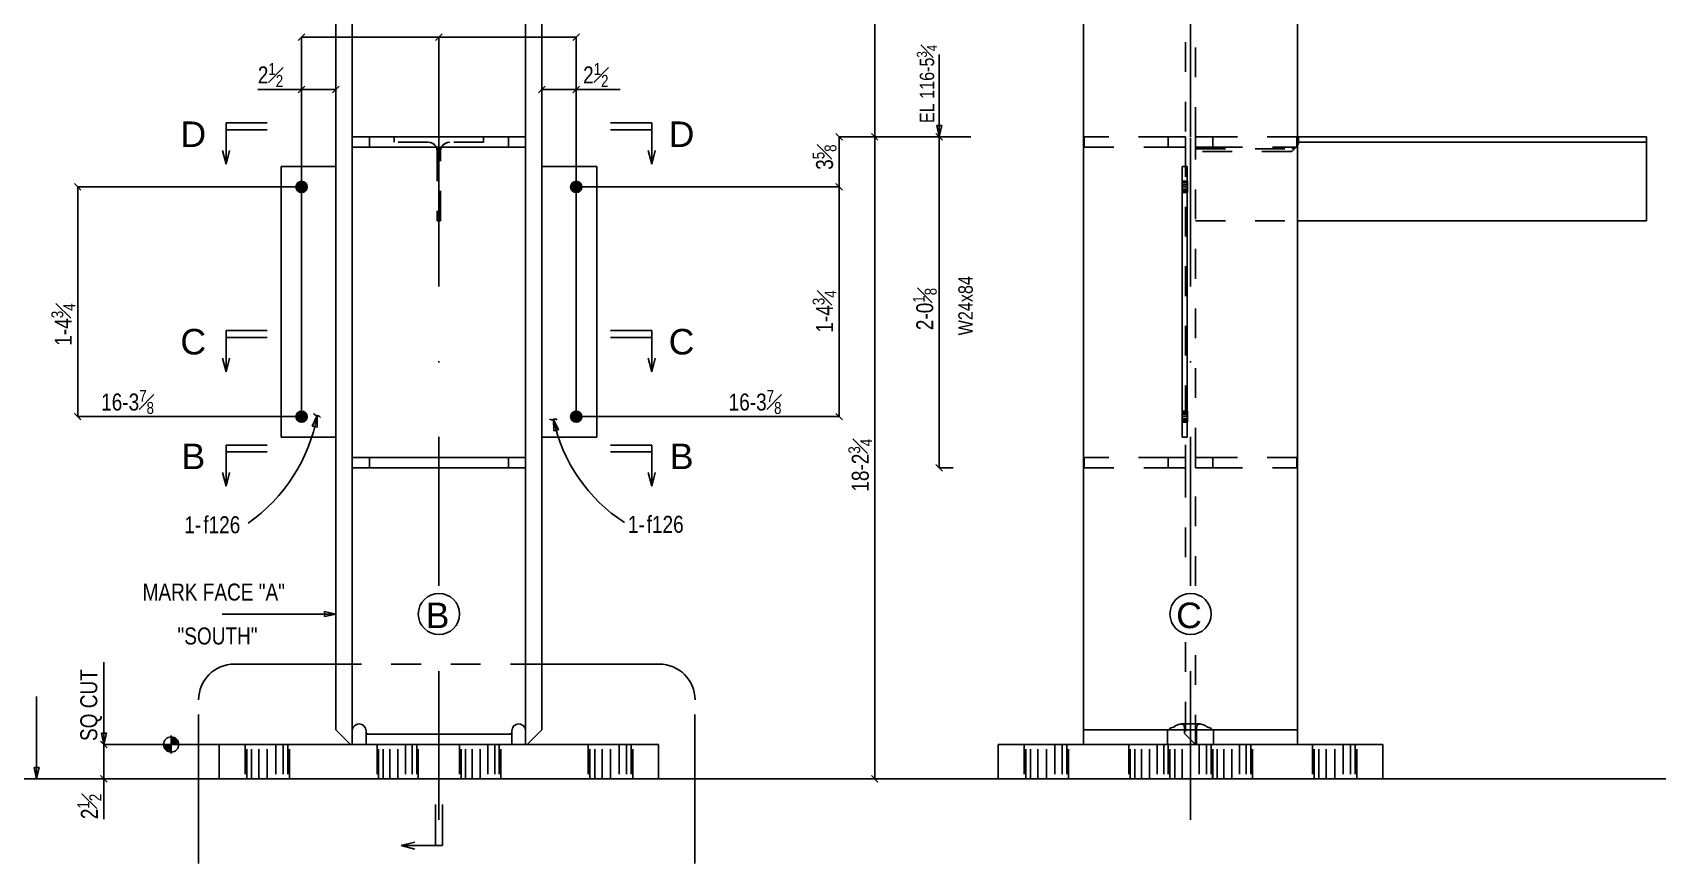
# Model space of a CAD drawing. Extents: x -269 to 49, y -129 to 125.
# Drawn here: x -205.6 to -87.3, y -39.2 to 21.3 of the extents above; entities that cross this region are included whole.
import ezdxf

# ---------------------------------------------------------------- set-up
doc = ezdxf.new("R2010")
doc.units = 0
doc.header["$LTSCALE"] = 108.455651
doc.header["$MEASUREMENT"] = 0
for name, pattern in [('SDS2_5', [0.04, 0.02, -0.02]), ('SDS2_6', [0.2, 0.1, -0.05, 0, -0.05]), ('SDS2_8', [0.2, 0.1, -0.02, 0.02, -0.02, 0.02, -0.02])]:
    doc.linetypes.add(name, pattern=pattern)
doc.layers.get('0').update_dxf_attribs({"linetype": 'CONTINUOUS'})
for name, color, linetype in [('OUTLINE', 7, 'CONTINUOUS'), ('SYSTEM_ANNOTATION', 7, 'CONTINUOUS'), ('USER_ADJUSTED', 7, 'CONTINUOUS'), ('USER_ANNOTATION', 7, 'CONTINUOUS')]:
    doc.layers.add(name, color=color, linetype=linetype)
doc.styles.add('ARIAL', font='arial.ttf', dxfattribs={"width": 0.8, "height": 0.2})

msp = doc.modelspace()

# ---------------------------------------------------------------- hatches: boundary and pattern name
for points in [[(-186, 10.51), (-186.16, 10.48), (-186.29, 10.39), (-186.38, 10.26), (-186.41, 10.1), (-186.38, 9.95), (-186.29, 9.82), (-186.16, 9.73), (-186, 9.7), (-185.84, 9.73), (-185.71, 9.82), (-185.62, 9.95), (-185.59, 10.1), (-185.62, 10.26), (-185.71, 10.39), (-185.84, 10.48), (-186, 10.51)], [(-166, 10.51), (-166.16, 10.48), (-166.29, 10.39), (-166.38, 10.26), (-166.41, 10.1), (-166.38, 9.95), (-166.29, 9.82), (-166.16, 9.73), (-166, 9.7), (-165.84, 9.73), (-165.71, 9.82), (-165.62, 9.95), (-165.59, 10.1), (-165.62, 10.26), (-165.71, 10.39), (-165.84, 10.48), (-166, 10.51)], [(-186, -6.22), (-186.16, -6.25), (-186.29, -6.34), (-186.38, -6.47), (-186.41, -6.62), (-186.38, -6.78), (-186.29, -6.91), (-186.16, -7), (-186, -7.03), (-185.84, -7), (-185.71, -6.91), (-185.62, -6.78), (-185.59, -6.62), (-185.62, -6.47), (-185.71, -6.34), (-185.84, -6.25), (-186, -6.22)], [(-166, -6.22), (-166.16, -6.25), (-166.29, -6.34), (-166.38, -6.47), (-166.41, -6.62), (-166.38, -6.78), (-166.29, -6.91), (-166.16, -7), (-166, -7.03), (-165.84, -7), (-165.71, -6.91), (-165.62, -6.78), (-165.59, -6.62), (-165.62, -6.47), (-165.71, -6.34), (-165.84, -6.25), (-166, -6.22)]]:
    msp.add_hatch(color=3).paths.add_polyline_path(points, flags=16)

# ---------------------------------------------------------------- linework, layer by layer
at = {"layer": 'OUTLINE', "color": 2, "linetype": 'CONTINUOUS'}
for p, q in [((-183.5, 74.12), (-183.5, -29.43)), ((-182.31, -30.5), (-182.31, 74.12)), ((-169.69, 74.12), (-169.69, -30.5)), ((-168.5, -29.43), (-168.5, 74.12)), ((-129.06, 74.12), (-129.06, -29.43)), ((-113.46, -29.43), (-113.46, 74.12)), ((-169.69, 13.75), (-182.31, 13.75)), ((-113.43, 13.17), (-113.46, 13.13)), ((-113.4, 13.32), (-113.43, 13.18)), ((-113.43, 13.18), (-113.43, 13.17)), ((-113.39, 13.37), (-113.4, 13.32)), ((-113.39, 13.33), (-113.4, 13.32)), ((-113.4, 13.32), (-113.4, 13.32)), ((-88.06, 13.75), (-113.39, 13.75)), ((-113.39, 13.75), (-113.39, 13.37)), ((-113.39, 13.37), (-88.06, 13.37)), ((-113.39, 13.37), (-113.39, 13.33)), ((-88.06, 13.37), (-88.06, 13.75)), ((-88.06, 13.32), (-88.06, 13.37)), ((-88.06, 13.17), (-88.06, 13.32)), ((-88.06, 12.95), (-88.06, 13.17)), ((-182.31, 13), (-169.69, 13)), ((-88.06, 12.69), (-88.06, 12.95)), ((-88.06, 7.64), (-88.06, 12.69)), ((-183.5, 11.6), (-187.5, 11.6)), ((-187.5, 11.6), (-187.5, -8.12)), ((-164.5, 11.6), (-168.5, 11.6)), ((-164.5, -8.12), (-164.5, 11.6)), ((-121.5, 11.6), (-121.87, 11.6)), ((-121.87, 11.6), (-121.87, -8.12)), ((-121.5, -8.12), (-121.5, 11.6)), ((-121.87, 10.51), (-121.88, 10.51)), ((-121.88, 9.7), (-121.87, 9.7)), ((-121.49, 10.51), (-121.5, 10.51)), ((-121.5, 9.7), (-121.49, 9.7)), ((-113.46, 7.64), (-88.06, 7.64)), ((-121.87, -6.22), (-121.88, -6.22)), ((-121.88, -7.03), (-121.87, -7.03)), ((-121.49, -6.22), (-121.5, -6.22)), ((-121.5, -7.03), (-121.49, -7.03)), ((-187.5, -8.12), (-183.5, -8.12)), ((-168.5, -8.12), (-164.5, -8.12)), ((-121.87, -8.12), (-121.5, -8.12)), ((-169.69, -9.6), (-182.31, -9.6)), ((-182.31, -10.35), (-169.69, -10.35)), ((-183.5, -29.43), (-182.43, -30.5)), ((-182.31, -29.5), (-182.27, -29.31)), ((-182.31, -30.5), (-182.31, -29.5)), ((-182.27, -29.31), (-182.21, -29.22)), ((-182.21, -29.22), (-182.16, -29.15)), ((-182.16, -29.15), (-182, -29.04)), ((-182, -29.04), (-181.93, -29.02)), ((-181.93, -29.02), (-181.81, -29)), ((-181.81, -29), (-181.62, -29.04)), ((-181.62, -29.04), (-181.5, -29.12)), ((-181.5, -29.12), (-181.46, -29.15)), ((-181.46, -29.15), (-181.35, -29.31)), ((-181.35, -29.31), (-181.31, -29.5)), ((-181.31, -29.5), (-181.31, -29.69)), ((-170.69, -29.5), (-170.65, -29.31)), ((-170.69, -29.69), (-170.69, -29.5)), ((-170.65, -29.31), (-170.54, -29.15)), ((-170.54, -29.15), (-170.5, -29.12)), ((-170.5, -29.12), (-170.38, -29.04)), ((-170.38, -29.04), (-170.19, -29)), ((-170.19, -29), (-170.07, -29.02)), ((-170.07, -29.02), (-170, -29.04)), ((-170, -29.04), (-169.84, -29.15)), ((-169.84, -29.15), (-169.79, -29.22)), ((-169.79, -29.22), (-169.73, -29.31)), ((-169.73, -29.31), (-169.69, -29.5)), ((-169.69, -29.5), (-169.69, -30.5)), ((-169.57, -30.5), (-168.5, -29.43)), ((-129.06, -29.43), (-113.46, -29.43)), ((-129.06, -29.43), (-129.06, -30.5)), ((-113.46, -30.5), (-113.46, -29.43)), ((-192, -30.5), (-192, -33)), ((-160, -30.5), (-192, -30.5)), ((-190.12, -30.5), (-190.12, -30.5)), ((-186.88, -30.5), (-186.88, -30.5)), ((-181.31, -29.69), (-181, -29.75)), ((-181.31, -29.69), (-181.31, -30.5)), ((-181, -29.75), (-171, -29.75)), ((-180.5, -30.5), (-180.5, -30.5)), ((-177.5, -30.5), (-177.5, -30.5)), ((-174.5, -30.5), (-174.5, -30.5)), ((-171.5, -30.5), (-171.5, -30.5)), ((-171, -29.75), (-170.69, -29.69)), ((-170.69, -30.5), (-170.69, -29.69)), ((-165.12, -30.5), (-165.12, -30.5)), ((-161.88, -30.5), (-161.88, -30.5)), ((-160, -33), (-160, -30.5)), ((-135.26, -30.5), (-135.26, -33)), ((-107.26, -30.5), (-135.26, -30.5)), ((-133.39, -30.5), (-133.39, -30.5)), ((-130.14, -30.5), (-130.14, -30.5)), ((-125.76, -30.5), (-125.76, -30.5)), ((-122.89, -30.5), (-122.89, -30.5)), ((-122.76, -30.5), (-122.76, -30.5)), ((-119.76, -30.5), (-119.76, -30.5)), ((-119.64, -30.5), (-119.64, -30.5)), ((-116.76, -30.5), (-116.76, -30.5)), ((-112.39, -30.5), (-112.39, -30.5)), ((-109.14, -30.5), (-109.14, -30.5)), ((-107.26, -33), (-107.26, -30.5)), ((-192, -33), (-160, -33)), ((-190.12, -33), (-190.12, -33.01)), ((-186.88, -33.01), (-186.88, -33)), ((-180.5, -33), (-180.5, -33.01)), ((-177.5, -33.01), (-177.5, -33)), ((-174.5, -33), (-174.5, -33.01)), ((-171.5, -33.01), (-171.5, -33)), ((-165.12, -33), (-165.12, -33.01)), ((-161.88, -33.01), (-161.88, -33)), ((-135.26, -33), (-107.26, -33)), ((-133.39, -33), (-133.39, -33.01)), ((-130.14, -33.01), (-130.14, -33)), ((-125.76, -33), (-125.76, -33.01)), ((-122.89, -33), (-122.89, -33.01)), ((-122.76, -33.01), (-122.76, -33)), ((-119.76, -33), (-119.76, -33.01)), ((-119.64, -33.01), (-119.64, -33)), ((-116.76, -33.01), (-116.76, -33)), ((-112.39, -33), (-112.39, -33.01)), ((-109.14, -33.01), (-109.14, -33))]:
    msp.add_line(p, q, dxfattribs=at)
at = {"layer": 'OUTLINE', "color": 1, "linetype": 'SDS2_5'}
for p, q in [((-121.63, 51.01), (-121.63, 13.75)), ((-120.89, 13.75), (-120.89, 51.01)), ((-182.31, 13.75), (-182.31, 13)), ((-182.31, 13.75), (-182.31, 13.75)), ((-181.06, 13), (-181.06, 13.75)), ((-181.06, 13.75), (-181.06, 13)), ((-179.25, 13.37), (-179.25, 13.75)), ((-176.8, 13.37), (-179.25, 13.37)), ((-176.62, 13.33), (-176.8, 13.37)), ((-176.57, 13.32), (-176.62, 13.37)), ((-176.57, 13.32), (-176.62, 13.33)), ((-176.54, 13.32), (-176.57, 13.32)), ((-176.33, 13.18), (-176.54, 13.32)), ((-176.31, 13.17), (-176.33, 13.18)), ((-176.21, 13.02), (-176.31, 13.17)), ((-175.69, 13.17), (-175.79, 13.02)), ((-175.67, 13.18), (-175.69, 13.17)), ((-175.46, 13.32), (-175.67, 13.18)), ((-175.43, 13.32), (-175.46, 13.32)), ((-175.38, 13.37), (-175.43, 13.32)), ((-175.38, 13.33), (-175.43, 13.32)), ((-175.2, 13.37), (-175.38, 13.33)), ((-172.75, 13.37), (-175.2, 13.37)), ((-172.75, 13.75), (-172.75, 13.37)), ((-170.94, 13.75), (-170.94, 13)), ((-170.94, 13), (-170.94, 13.75)), ((-169.69, 13), (-169.69, 13.75)), ((-169.69, 13.75), (-169.69, 13.75)), ((-129.01, 13.75), (-129.01, 13)), ((-122.88, 13.75), (-129.01, 13.75)), ((-122.88, 13), (-122.88, 13.75)), ((-121.63, 13.75), (-122.88, 13.75)), ((-121.63, 13), (-121.63, 13.75)), ((-120.89, 13.75), (-120.89, 13)), ((-119.64, 13.75), (-120.89, 13.75)), ((-119.64, 13.75), (-119.64, 13)), ((-113.51, 13.75), (-119.64, 13.75)), ((-113.46, 13.13), (-113.54, 13.02)), ((-113.51, 13), (-113.51, 13.75)), ((-182.31, 13), (-182.31, 13)), ((-176.2, 13), (-176.21, 13.02)), ((-176.17, 12.95), (-176.2, 13)), ((-176.16, 12.91), (-176.17, 12.95)), ((-176.15, 12.91), (-176.16, 12.91)), ((-176.15, 12.88), (-176.16, 12.91)), ((-176.12, 12.87), (-176.15, 12.91)), ((-176.12, 12.69), (-176.15, 12.88)), ((-175.88, 12.87), (-176.12, 12.87)), ((-176.12, 12.87), (-176.12, 12.69)), ((-176.12, 12.69), (-176.12, 7.64)), ((-176.12, 12.69), (-176.12, 12.69)), ((-175.85, 12.91), (-175.88, 12.87)), ((-175.85, 12.88), (-175.88, 12.69)), ((-175.88, 12.69), (-175.88, 12.87)), ((-175.88, 7.64), (-175.88, 12.69)), ((-175.88, 12.69), (-175.88, 12.69)), ((-175.84, 12.91), (-175.85, 12.91)), ((-175.84, 12.91), (-175.85, 12.88)), ((-175.83, 12.95), (-175.84, 12.91)), ((-175.8, 13), (-175.83, 12.95)), ((-175.79, 13.02), (-175.8, 13)), ((-169.69, 13), (-169.69, 13)), ((-129.01, 13), (-122.88, 13)), ((-122.88, 13), (-121.63, 13)), ((-121.63, 13), (-121.63, -9.6)), ((-120.89, 13), (-119.64, 13)), ((-120.89, -9.6), (-120.89, 13)), ((-120.89, 12.87), (-113.89, 12.87)), ((-113.89, 12.69), (-120.89, 12.69)), ((-119.64, 13), (-113.51, 13)), ((-113.89, 12.87), (-113.7, 12.91)), ((-113.7, 12.88), (-113.89, 12.69)), ((-113.69, 12.91), (-113.7, 12.88)), ((-113.64, 12.95), (-113.69, 12.91)), ((-113.54, 13.02), (-113.64, 12.95)), ((-121.88, 10.48), (-121.88, 10.51)), ((-121.88, 10.48), (-121.87, 10.48)), ((-121.88, 10.39), (-121.88, 10.48)), ((-121.88, 10.39), (-121.87, 10.39)), ((-121.88, 10.26), (-121.88, 10.39)), ((-121.88, 10.26), (-121.87, 10.26)), ((-121.88, 10.1), (-121.88, 10.26)), ((-121.88, 10.1), (-121.87, 10.1)), ((-121.88, 9.95), (-121.88, 10.1)), ((-121.87, 9.95), (-121.88, 9.95)), ((-121.88, 9.82), (-121.88, 9.95)), ((-121.87, 9.82), (-121.88, 9.82)), ((-121.88, 9.73), (-121.88, 9.82)), ((-121.87, 9.73), (-121.88, 9.73)), ((-121.88, 9.7), (-121.88, 9.73)), ((-121.5, 10.51), (-121.87, 10.51)), ((-121.87, 10.48), (-121.5, 10.48)), ((-121.87, 10.39), (-121.5, 10.39)), ((-121.87, 10.26), (-121.5, 10.26)), ((-121.87, 10.1), (-121.5, 10.1)), ((-121.5, 9.95), (-121.87, 9.95)), ((-121.5, 9.82), (-121.87, 9.82)), ((-121.5, 9.73), (-121.87, 9.73)), ((-121.87, 9.7), (-121.5, 9.7)), ((-121.5, 10.48), (-121.49, 10.48)), ((-121.5, 10.39), (-121.49, 10.39)), ((-121.5, 10.26), (-121.49, 10.26)), ((-121.5, 10.1), (-121.49, 10.1)), ((-121.49, 9.95), (-121.5, 9.95)), ((-121.49, 9.82), (-121.5, 9.82)), ((-121.49, 9.73), (-121.5, 9.73)), ((-121.49, 10.51), (-121.49, 10.48)), ((-121.49, 10.48), (-121.49, 10.39)), ((-121.49, 10.39), (-121.49, 10.26)), ((-121.49, 10.26), (-121.49, 10.1)), ((-121.49, 10.1), (-121.49, 9.95)), ((-121.49, 9.95), (-121.49, 9.82)), ((-121.49, 9.82), (-121.49, 9.73)), ((-121.49, 9.73), (-121.49, 9.7)), ((-176.12, 7.64), (-175.88, 7.64)), ((-120.89, 7.64), (-113.46, 7.64)), ((-121.88, -6.25), (-121.88, -6.22)), ((-121.88, -6.25), (-121.87, -6.25)), ((-121.88, -6.34), (-121.88, -6.25)), ((-121.88, -6.34), (-121.87, -6.34)), ((-121.88, -6.47), (-121.88, -6.34)), ((-121.88, -6.47), (-121.87, -6.47)), ((-121.88, -6.62), (-121.88, -6.47)), ((-121.88, -6.62), (-121.87, -6.62)), ((-121.88, -6.78), (-121.88, -6.62)), ((-121.87, -6.78), (-121.88, -6.78)), ((-121.88, -6.91), (-121.88, -6.78)), ((-121.87, -6.91), (-121.88, -6.91)), ((-121.88, -7), (-121.88, -6.91)), ((-121.87, -7), (-121.88, -7)), ((-121.88, -7.03), (-121.88, -7)), ((-121.5, -6.22), (-121.87, -6.22)), ((-121.87, -6.25), (-121.5, -6.25)), ((-121.87, -6.34), (-121.5, -6.34)), ((-121.87, -6.47), (-121.5, -6.47)), ((-121.87, -6.62), (-121.5, -6.62)), ((-121.5, -6.78), (-121.87, -6.78)), ((-121.5, -6.91), (-121.87, -6.91)), ((-121.5, -7), (-121.87, -7)), ((-121.87, -7.03), (-121.5, -7.03)), ((-121.5, -6.25), (-121.49, -6.25)), ((-121.5, -6.34), (-121.49, -6.34)), ((-121.5, -6.47), (-121.49, -6.47)), ((-121.5, -6.62), (-121.49, -6.62)), ((-121.49, -6.78), (-121.5, -6.78)), ((-121.49, -6.91), (-121.5, -6.91)), ((-121.49, -7), (-121.5, -7)), ((-121.49, -6.22), (-121.49, -6.25)), ((-121.49, -6.25), (-121.49, -6.34)), ((-121.49, -6.34), (-121.49, -6.47)), ((-121.49, -6.47), (-121.49, -6.62)), ((-121.49, -6.62), (-121.49, -6.78)), ((-121.49, -6.78), (-121.49, -6.91)), ((-121.49, -6.91), (-121.49, -7)), ((-121.49, -7), (-121.49, -7.03)), ((-182.31, -9.6), (-182.31, -10.35)), ((-182.31, -9.6), (-182.31, -9.6)), ((-182.31, -10.35), (-182.31, -10.35)), ((-181.06, -10.35), (-181.06, -9.6)), ((-181.06, -9.6), (-181.06, -10.35)), ((-170.94, -9.6), (-170.94, -10.35)), ((-170.94, -10.35), (-170.94, -9.6)), ((-169.69, -10.35), (-169.69, -9.6)), ((-169.69, -9.6), (-169.69, -9.6)), ((-169.69, -10.35), (-169.69, -10.35)), ((-129.01, -9.6), (-129.01, -10.35)), ((-122.88, -9.6), (-129.01, -9.6)), ((-129.01, -10.35), (-122.88, -10.35)), ((-122.88, -10.35), (-122.88, -9.6)), ((-121.63, -9.6), (-122.88, -9.6)), ((-122.88, -10.35), (-121.63, -10.35)), ((-121.63, -10.35), (-121.63, -9.6)), ((-121.63, -10.35), (-121.63, -18.95)), ((-120.89, -9.6), (-120.89, -10.35)), ((-119.64, -9.6), (-120.89, -9.6)), ((-120.89, -10.35), (-119.64, -10.35)), ((-120.89, -18.95), (-120.89, -10.35)), ((-119.64, -9.6), (-119.64, -10.35)), ((-113.51, -9.6), (-119.64, -9.6)), ((-119.64, -10.35), (-113.51, -10.35)), ((-113.51, -10.35), (-113.51, -9.6)), ((-121.63, -23.05), (-121.63, -29.75)), ((-120.89, -30.5), (-120.89, -23.05)), ((-122.75, -29.31), (-122.94, -29.5)), ((-122.94, -29.5), (-122.94, -30.5)), ((-122.44, -29.22), (-122.75, -29.31)), ((-122.37, -29.15), (-122.44, -29.22)), ((-122.13, -29.04), (-122.37, -29.15)), ((-122.02, -29.02), (-122.13, -29.04)), ((-121.94, -29), (-122.02, -29.02)), ((-121.81, -29.04), (-121.94, -29)), ((-121.94, -29), (-120.58, -29)), ((-121.73, -29.12), (-121.81, -29.04)), ((-121.72, -29.15), (-121.73, -29.12)), ((-121.7, -29.31), (-121.72, -29.15)), ((-121.7, -29.43), (-121.7, -29.31)), ((-121.7, -29.5), (-121.7, -29.43)), ((-121.7, -29.69), (-121.7, -29.5)), ((-120.82, -29.43), (-120.83, -29.5)), ((-120.83, -29.5), (-120.83, -30.5)), ((-120.8, -29.15), (-120.82, -29.31)), ((-120.82, -29.31), (-120.82, -29.43)), ((-120.79, -29.12), (-120.8, -29.15)), ((-120.71, -29.04), (-120.79, -29.12)), ((-120.58, -29), (-120.71, -29.04)), ((-120.51, -29.02), (-120.58, -29)), ((-120.39, -29.04), (-120.51, -29.02)), ((-120.15, -29.15), (-120.39, -29.04)), ((-120.08, -29.22), (-120.15, -29.15)), ((-119.78, -29.31), (-120.08, -29.22)), ((-119.58, -29.5), (-119.78, -29.31)), ((-119.58, -30.5), (-119.58, -29.5)), ((-190.12, -30.5), (-190.12, -33)), ((-190.12, -30.5), (-190, -30.5)), ((-190, -33), (-190, -30.5)), ((-190, -30.5), (-190, -30.5)), ((-190, -30.5), (-189.65, -30.5)), ((-189.65, -33), (-189.65, -30.5)), ((-189.65, -30.5), (-189.65, -30.5)), ((-189.65, -30.5), (-189.12, -30.5)), ((-189.12, -33), (-189.12, -30.5)), ((-189.12, -30.5), (-189.12, -30.5)), ((-189.12, -30.5), (-188.5, -30.5)), ((-188.5, -33), (-188.5, -30.5)), ((-188.5, -30.5), (-188.5, -30.5)), ((-188.5, -30.5), (-187.88, -30.5)), ((-187.88, -30.5), (-187.88, -30.5)), ((-187.88, -30.5), (-187.88, -33)), ((-187.88, -30.5), (-187.35, -30.5)), ((-187.35, -30.5), (-187.35, -30.5)), ((-187.35, -30.5), (-187.35, -33)), ((-187.35, -30.5), (-187, -30.5)), ((-187, -30.5), (-187, -30.5)), ((-187, -30.5), (-187, -33)), ((-187, -30.5), (-186.88, -30.5)), ((-186.88, -33), (-186.88, -30.5)), ((-180.5, -30.5), (-180.5, -33)), ((-180.5, -30.5), (-180.39, -30.5)), ((-180.39, -33), (-180.39, -30.5)), ((-180.39, -30.5), (-180.39, -30.5)), ((-180.39, -30.5), (-180.06, -30.5)), ((-180.06, -33), (-180.06, -30.5)), ((-180.06, -30.5), (-180.06, -30.5)), ((-180.06, -30.5), (-179.57, -30.5)), ((-179.57, -33), (-179.57, -30.5)), ((-179.57, -30.5), (-179.57, -30.5)), ((-179.57, -30.5), (-179, -30.5)), ((-179, -33), (-179, -30.5)), ((-179, -30.5), (-179, -30.5)), ((-179, -30.5), (-178.43, -30.5)), ((-178.43, -30.5), (-178.43, -30.5)), ((-178.43, -30.5), (-178.43, -33)), ((-178.43, -30.5), (-177.94, -30.5)), ((-177.94, -30.5), (-177.94, -30.5)), ((-177.94, -30.5), (-177.94, -33)), ((-177.94, -30.5), (-177.61, -30.5)), ((-177.61, -30.5), (-177.61, -30.5)), ((-177.61, -30.5), (-177.61, -33)), ((-177.61, -30.5), (-177.5, -30.5)), ((-177.5, -33), (-177.5, -30.5)), ((-174.5, -30.5), (-174.5, -33)), ((-174.5, -30.5), (-174.39, -30.5)), ((-174.39, -33), (-174.39, -30.5)), ((-174.39, -30.5), (-174.39, -30.5)), ((-174.39, -30.5), (-174.06, -30.5)), ((-174.06, -33), (-174.06, -30.5)), ((-174.06, -30.5), (-174.06, -30.5)), ((-174.06, -30.5), (-173.57, -30.5)), ((-173.57, -33), (-173.57, -30.5)), ((-173.57, -30.5), (-173.57, -30.5)), ((-173.57, -30.5), (-173, -30.5)), ((-173, -33), (-173, -30.5)), ((-173, -30.5), (-173, -30.5)), ((-173, -30.5), (-172.43, -30.5)), ((-172.43, -30.5), (-172.43, -30.5)), ((-172.43, -30.5), (-172.43, -33)), ((-172.43, -30.5), (-171.94, -30.5)), ((-171.94, -30.5), (-171.94, -30.5)), ((-171.94, -30.5), (-171.94, -33)), ((-171.94, -30.5), (-171.61, -30.5)), ((-171.61, -30.5), (-171.61, -30.5)), ((-171.61, -30.5), (-171.61, -33)), ((-171.61, -30.5), (-171.5, -30.5)), ((-171.5, -33), (-171.5, -30.5)), ((-165.12, -30.5), (-165.12, -33)), ((-165.12, -30.5), (-165, -30.5)), ((-165, -33), (-165, -30.5)), ((-165, -30.5), (-165, -30.5)), ((-165, -30.5), (-164.65, -30.5)), ((-164.65, -33), (-164.65, -30.5)), ((-164.65, -30.5), (-164.65, -30.5)), ((-164.65, -30.5), (-164.12, -30.5)), ((-164.12, -33), (-164.12, -30.5)), ((-164.12, -30.5), (-164.12, -30.5)), ((-164.12, -30.5), (-163.5, -30.5)), ((-163.5, -33), (-163.5, -30.5)), ((-163.5, -30.5), (-163.5, -30.5)), ((-163.5, -30.5), (-162.88, -30.5)), ((-162.88, -30.5), (-162.88, -30.5)), ((-162.88, -30.5), (-162.88, -33)), ((-162.88, -30.5), (-162.35, -30.5)), ((-162.35, -30.5), (-162.35, -30.5)), ((-162.35, -30.5), (-162.35, -33)), ((-162.35, -30.5), (-162, -30.5)), ((-162, -30.5), (-162, -30.5)), ((-162, -30.5), (-162, -33)), ((-162, -30.5), (-161.88, -30.5)), ((-161.88, -33), (-161.88, -30.5)), ((-133.39, -30.5), (-133.39, -33)), ((-133.39, -30.5), (-133.26, -30.5)), ((-133.26, -33), (-133.26, -30.5)), ((-133.26, -30.5), (-133.26, -30.5)), ((-133.26, -30.5), (-132.91, -30.5)), ((-132.91, -33), (-132.91, -30.5)), ((-132.91, -30.5), (-132.91, -30.5)), ((-132.91, -30.5), (-132.38, -30.5)), ((-132.38, -33), (-132.38, -30.5)), ((-132.38, -30.5), (-132.38, -30.5)), ((-132.38, -30.5), (-131.76, -30.5)), ((-131.76, -33), (-131.76, -30.5)), ((-131.76, -30.5), (-131.76, -30.5)), ((-131.76, -30.5), (-131.14, -30.5)), ((-131.14, -30.5), (-131.14, -30.5)), ((-131.14, -30.5), (-131.14, -33)), ((-131.14, -30.5), (-130.61, -30.5)), ((-130.61, -30.5), (-130.61, -30.5)), ((-130.61, -30.5), (-130.61, -33)), ((-130.61, -30.5), (-130.26, -30.5)), ((-130.26, -30.5), (-130.26, -30.5)), ((-130.26, -30.5), (-130.26, -33)), ((-130.26, -30.5), (-130.14, -30.5)), ((-130.14, -33), (-130.14, -30.5)), ((-125.76, -30.5), (-125.76, -33)), ((-125.76, -30.5), (-125.65, -30.5)), ((-125.65, -33), (-125.65, -30.5)), ((-125.65, -30.5), (-125.65, -30.5)), ((-125.65, -30.5), (-125.32, -30.5)), ((-125.32, -33), (-125.32, -30.5)), ((-125.32, -30.5), (-125.32, -30.5)), ((-125.32, -30.5), (-124.84, -30.5)), ((-124.84, -33), (-124.84, -30.5)), ((-124.84, -30.5), (-124.84, -30.5)), ((-124.84, -30.5), (-124.26, -30.5)), ((-124.26, -33), (-124.26, -30.5)), ((-124.26, -30.5), (-124.26, -30.5)), ((-124.26, -30.5), (-123.69, -30.5)), ((-123.69, -30.5), (-123.69, -30.5)), ((-123.69, -30.5), (-123.69, -33)), ((-123.69, -30.5), (-123.2, -30.5)), ((-123.2, -30.5), (-123.2, -30.5)), ((-123.2, -30.5), (-123.2, -33)), ((-123.2, -30.5), (-122.88, -30.5)), ((-122.89, -30.5), (-122.89, -33)), ((-122.89, -30.5), (-122.76, -30.5)), ((-122.88, -30.5), (-122.88, -30.5)), ((-122.88, -30.5), (-122.88, -33)), ((-122.88, -30.5), (-122.76, -30.5)), ((-122.76, -33), (-122.76, -30.5)), ((-122.76, -30.5), (-122.76, -30.5)), ((-122.76, -30.5), (-122.41, -30.5)), ((-122.76, -33), (-122.76, -30.5)), ((-122.41, -33), (-122.41, -30.5)), ((-122.41, -30.5), (-122.41, -30.5)), ((-122.41, -30.5), (-121.88, -30.5)), ((-121.88, -33), (-121.88, -30.5)), ((-121.88, -30.5), (-121.88, -30.5)), ((-121.88, -30.5), (-121.26, -30.5)), ((-120.89, -30.5), (-121.7, -29.69)), ((-121.26, -33), (-121.26, -30.5)), ((-121.26, -30.5), (-121.26, -30.5)), ((-121.26, -30.5), (-120.64, -30.5)), ((-120.89, -30.5), (-120.89, -30.5)), ((-120.83, -30.5), (-120.83, -30.5)), ((-120.64, -30.5), (-120.64, -30.5)), ((-120.64, -30.5), (-120.64, -33)), ((-120.64, -30.5), (-120.11, -30.5)), ((-120.11, -30.5), (-120.11, -30.5)), ((-120.11, -30.5), (-120.11, -33)), ((-120.11, -30.5), (-119.76, -30.5)), ((-119.76, -30.5), (-119.76, -30.5)), ((-119.76, -30.5), (-119.76, -33)), ((-119.76, -30.5), (-119.64, -30.5)), ((-119.76, -30.5), (-119.76, -33)), ((-119.76, -30.5), (-119.65, -30.5)), ((-119.65, -33), (-119.65, -30.5)), ((-119.65, -30.5), (-119.65, -30.5)), ((-119.65, -30.5), (-119.32, -30.5)), ((-119.64, -33), (-119.64, -30.5)), ((-119.32, -33), (-119.32, -30.5)), ((-119.32, -30.5), (-119.32, -30.5)), ((-119.32, -30.5), (-118.84, -30.5)), ((-118.84, -33), (-118.84, -30.5)), ((-118.84, -30.5), (-118.84, -30.5)), ((-118.84, -30.5), (-118.26, -30.5)), ((-118.26, -33), (-118.26, -30.5)), ((-118.26, -30.5), (-118.26, -30.5)), ((-118.26, -30.5), (-117.69, -30.5)), ((-117.69, -30.5), (-117.69, -30.5)), ((-117.69, -30.5), (-117.69, -33)), ((-117.69, -30.5), (-117.2, -30.5)), ((-117.2, -30.5), (-117.2, -30.5)), ((-117.2, -30.5), (-117.2, -33)), ((-117.2, -30.5), (-116.88, -30.5)), ((-116.88, -30.5), (-116.88, -30.5)), ((-116.88, -30.5), (-116.88, -33)), ((-116.88, -30.5), (-116.76, -30.5)), ((-116.76, -33), (-116.76, -30.5)), ((-112.39, -30.5), (-112.39, -33)), ((-112.39, -30.5), (-112.26, -30.5)), ((-112.26, -33), (-112.26, -30.5)), ((-112.26, -30.5), (-112.26, -30.5)), ((-112.26, -30.5), (-111.91, -30.5)), ((-111.91, -33), (-111.91, -30.5)), ((-111.91, -30.5), (-111.91, -30.5)), ((-111.91, -30.5), (-111.38, -30.5)), ((-111.38, -33), (-111.38, -30.5)), ((-111.38, -30.5), (-111.38, -30.5)), ((-111.38, -30.5), (-110.76, -30.5)), ((-110.76, -33), (-110.76, -30.5)), ((-110.76, -30.5), (-110.76, -30.5)), ((-110.76, -30.5), (-110.14, -30.5)), ((-110.14, -30.5), (-110.14, -30.5)), ((-110.14, -30.5), (-110.14, -33)), ((-110.14, -30.5), (-109.61, -30.5)), ((-109.61, -30.5), (-109.61, -30.5)), ((-109.61, -30.5), (-109.61, -33)), ((-109.61, -30.5), (-109.26, -30.5)), ((-109.26, -30.5), (-109.26, -30.5)), ((-109.26, -30.5), (-109.26, -33)), ((-109.26, -30.5), (-109.14, -30.5)), ((-109.14, -33), (-109.14, -30.5)), ((-190, -33.01), (-190.12, -33.01)), ((-190, -33.01), (-190, -33)), ((-189.65, -33.01), (-190, -33.01)), ((-189.65, -33.01), (-189.65, -33)), ((-189.12, -33.01), (-189.65, -33.01)), ((-189.12, -33.01), (-189.12, -33)), ((-188.5, -33.01), (-189.12, -33.01)), ((-188.5, -33.01), (-188.5, -33)), ((-187.88, -33.01), (-188.5, -33.01)), ((-187.88, -33), (-187.88, -33.01)), ((-187.35, -33.01), (-187.88, -33.01)), ((-187.35, -33), (-187.35, -33.01)), ((-187, -33.01), (-187.35, -33.01)), ((-187, -33), (-187, -33.01)), ((-186.88, -33.01), (-187, -33.01)), ((-180.39, -33.01), (-180.5, -33.01)), ((-180.39, -33.01), (-180.39, -33)), ((-180.06, -33.01), (-180.39, -33.01)), ((-180.06, -33.01), (-180.06, -33)), ((-179.57, -33.01), (-180.06, -33.01)), ((-179.57, -33.01), (-179.57, -33)), ((-179, -33.01), (-179.57, -33.01)), ((-179, -33.01), (-179, -33)), ((-178.43, -33.01), (-179, -33.01)), ((-178.43, -33), (-178.43, -33.01)), ((-177.94, -33.01), (-178.43, -33.01)), ((-177.94, -33), (-177.94, -33.01)), ((-177.61, -33.01), (-177.94, -33.01)), ((-177.61, -33), (-177.61, -33.01)), ((-177.5, -33.01), (-177.61, -33.01)), ((-174.39, -33.01), (-174.5, -33.01)), ((-174.39, -33.01), (-174.39, -33)), ((-174.06, -33.01), (-174.39, -33.01)), ((-174.06, -33.01), (-174.06, -33)), ((-173.57, -33.01), (-174.06, -33.01)), ((-173.57, -33.01), (-173.57, -33)), ((-173, -33.01), (-173.57, -33.01)), ((-173, -33.01), (-173, -33)), ((-172.43, -33.01), (-173, -33.01)), ((-172.43, -33), (-172.43, -33.01)), ((-171.94, -33.01), (-172.43, -33.01)), ((-171.94, -33), (-171.94, -33.01)), ((-171.61, -33.01), (-171.94, -33.01)), ((-171.61, -33), (-171.61, -33.01)), ((-171.5, -33.01), (-171.61, -33.01)), ((-165, -33.01), (-165.12, -33.01)), ((-165, -33.01), (-165, -33)), ((-164.65, -33.01), (-165, -33.01)), ((-164.65, -33.01), (-164.65, -33)), ((-164.12, -33.01), (-164.65, -33.01)), ((-164.12, -33.01), (-164.12, -33)), ((-163.5, -33.01), (-164.12, -33.01)), ((-163.5, -33.01), (-163.5, -33)), ((-162.88, -33.01), (-163.5, -33.01)), ((-162.88, -33), (-162.88, -33.01)), ((-162.35, -33.01), (-162.88, -33.01)), ((-162.35, -33), (-162.35, -33.01)), ((-162, -33.01), (-162.35, -33.01)), ((-162, -33), (-162, -33.01)), ((-161.88, -33.01), (-162, -33.01)), ((-133.26, -33.01), (-133.39, -33.01)), ((-133.26, -33.01), (-133.26, -33)), ((-132.91, -33.01), (-133.26, -33.01)), ((-132.91, -33.01), (-132.91, -33)), ((-132.38, -33.01), (-132.91, -33.01)), ((-132.38, -33.01), (-132.38, -33)), ((-131.76, -33.01), (-132.38, -33.01)), ((-131.76, -33.01), (-131.76, -33)), ((-131.14, -33.01), (-131.76, -33.01)), ((-131.14, -33), (-131.14, -33.01)), ((-130.61, -33.01), (-131.14, -33.01)), ((-130.61, -33), (-130.61, -33.01)), ((-130.26, -33.01), (-130.61, -33.01)), ((-130.26, -33), (-130.26, -33.01)), ((-130.14, -33.01), (-130.26, -33.01)), ((-125.65, -33.01), (-125.76, -33.01)), ((-125.65, -33.01), (-125.65, -33)), ((-125.32, -33.01), (-125.65, -33.01)), ((-125.32, -33.01), (-125.32, -33)), ((-124.84, -33.01), (-125.32, -33.01)), ((-124.84, -33.01), (-124.84, -33)), ((-124.26, -33.01), (-124.84, -33.01)), ((-124.26, -33.01), (-124.26, -33)), ((-123.69, -33.01), (-124.26, -33.01)), ((-123.69, -33), (-123.69, -33.01)), ((-123.2, -33.01), (-123.69, -33.01)), ((-123.2, -33), (-123.2, -33.01)), ((-122.88, -33.01), (-123.2, -33.01)), ((-122.76, -33.01), (-122.89, -33.01)), ((-122.88, -33), (-122.88, -33.01)), ((-122.76, -33.01), (-122.88, -33.01)), ((-122.76, -33.01), (-122.76, -33)), ((-122.41, -33.01), (-122.76, -33.01)), ((-122.41, -33.01), (-122.41, -33)), ((-121.88, -33.01), (-122.41, -33.01)), ((-121.88, -33.01), (-121.88, -33)), ((-121.26, -33.01), (-121.88, -33.01)), ((-121.26, -33.01), (-121.26, -33)), ((-120.64, -33.01), (-121.26, -33.01)), ((-120.64, -33), (-120.64, -33.01)), ((-120.11, -33.01), (-120.64, -33.01)), ((-120.11, -33), (-120.11, -33.01)), ((-119.76, -33.01), (-120.11, -33.01)), ((-119.76, -33), (-119.76, -33.01)), ((-119.64, -33.01), (-119.76, -33.01)), ((-119.65, -33.01), (-119.76, -33.01)), ((-119.65, -33.01), (-119.65, -33)), ((-119.32, -33.01), (-119.65, -33.01)), ((-119.32, -33.01), (-119.32, -33)), ((-118.84, -33.01), (-119.32, -33.01)), ((-118.84, -33.01), (-118.84, -33)), ((-118.26, -33.01), (-118.84, -33.01)), ((-118.26, -33.01), (-118.26, -33)), ((-117.69, -33.01), (-118.26, -33.01)), ((-117.69, -33), (-117.69, -33.01)), ((-117.2, -33.01), (-117.69, -33.01)), ((-117.2, -33), (-117.2, -33.01)), ((-116.88, -33.01), (-117.2, -33.01)), ((-116.88, -33), (-116.88, -33.01)), ((-116.76, -33.01), (-116.88, -33.01)), ((-112.26, -33.01), (-112.39, -33.01)), ((-112.26, -33.01), (-112.26, -33)), ((-111.91, -33.01), (-112.26, -33.01)), ((-111.91, -33.01), (-111.91, -33)), ((-111.38, -33.01), (-111.91, -33.01)), ((-111.38, -33.01), (-111.38, -33)), ((-110.76, -33.01), (-111.38, -33.01)), ((-110.76, -33.01), (-110.76, -33)), ((-110.14, -33.01), (-110.76, -33.01)), ((-110.14, -33), (-110.14, -33.01)), ((-109.61, -33.01), (-110.14, -33.01)), ((-109.61, -33), (-109.61, -33.01)), ((-109.26, -33.01), (-109.61, -33.01)), ((-109.26, -33), (-109.26, -33.01)), ((-109.14, -33.01), (-109.26, -33.01))]:
    msp.add_line(p, q, dxfattribs=at)
at = {"layer": 'OUTLINE', "color": 2, "linetype": 'CONTINUOUS'}
for points in [[(-186, 10.51), (-186.16, 10.48), (-186.29, 10.39), (-186.38, 10.26), (-186.41, 10.1), (-186.38, 9.95), (-186.29, 9.82), (-186.16, 9.73), (-186, 9.7), (-185.84, 9.73), (-185.71, 9.82), (-185.62, 9.95), (-185.59, 10.1), (-185.62, 10.26), (-185.71, 10.39), (-185.84, 10.48), (-186, 10.51)], [(-166, 10.51), (-166.16, 10.48), (-166.29, 10.39), (-166.38, 10.26), (-166.41, 10.1), (-166.38, 9.95), (-166.29, 9.82), (-166.16, 9.73), (-166, 9.7), (-165.84, 9.73), (-165.71, 9.82), (-165.62, 9.95), (-165.59, 10.1), (-165.62, 10.26), (-165.71, 10.39), (-165.84, 10.48), (-166, 10.51)], [(-186, -6.22), (-186.16, -6.25), (-186.29, -6.34), (-186.38, -6.47), (-186.41, -6.62), (-186.38, -6.78), (-186.29, -6.91), (-186.16, -7), (-186, -7.03), (-185.84, -7), (-185.71, -6.91), (-185.62, -6.78), (-185.59, -6.62), (-185.62, -6.47), (-185.71, -6.34), (-185.84, -6.25), (-186, -6.22)], [(-166, -6.22), (-166.16, -6.25), (-166.29, -6.34), (-166.38, -6.47), (-166.41, -6.62), (-166.38, -6.78), (-166.29, -6.91), (-166.16, -7), (-166, -7.03), (-165.84, -7), (-165.71, -6.91), (-165.62, -6.78), (-165.59, -6.62), (-165.62, -6.47), (-165.71, -6.34), (-165.84, -6.25), (-166, -6.22)]]:
    msp.add_lwpolyline(points, close=True, dxfattribs=at)
at = {"layer": 'SYSTEM_ANNOTATION', "color": 1, "linetype": 'SDS2_6'}
for p, q in [((-176, -18.95), (-176, 77.75)), ((-121.26, -18.95), (-121.26, 77.75)), ((-176, -36), (-176, -23.05)), ((-121.26, -36), (-121.26, -23.05))]:
    msp.add_line(p, q, dxfattribs=at)
at = {"layer": 'SYSTEM_ANNOTATION', "color": 1, "linetype": 'CONTINUOUS'}
for p, q in [((-144.26, 13.75), (-144.26, 74.75)), ((-186.24, 20.76), (-185.76, 21.24)), ((-186, 21), (-186.24, 20.76)), ((-185.76, 21.24), (-186, 21)), ((-186, -6.62), (-186, 21)), ((-186, 21), (-176, 21)), ((-176.24, 20.76), (-175.76, 21.24)), ((-176.24, 20.76), (-175.76, 21.24)), ((-176, 21), (-176.24, 20.76)), ((-176, 21), (-176.24, 20.76)), ((-175.76, 21.24), (-176, 21)), ((-175.76, 21.24), (-176, 21)), ((-176, 11.6), (-176, 21)), ((-176, 21), (-166, 21)), ((-176, 11.6), (-176, 21)), ((-166.24, 20.76), (-165.76, 21.24)), ((-166, 21), (-166.24, 20.76)), ((-165.76, 21.24), (-166, 21)), ((-166, -6.62), (-166, 21)), ((-139.56, 19.75), (-139.56, 13.75)), ((-186, 17.2), (-189.19, 17.2)), ((-186.24, 16.96), (-185.76, 17.44)), ((-186, 17.2), (-186.24, 16.96)), ((-185.76, 17.44), (-186, 17.2)), ((-186, -6.62), (-186, 17.2)), ((-186, 17.2), (-183.5, 17.2)), ((-183.74, 16.96), (-183.26, 17.44)), ((-183.5, 17.2), (-183.74, 16.96)), ((-183.26, 17.44), (-183.5, 17.2)), ((-183.5, 11.85), (-183.5, 17.2)), ((-168.26, 17.44), (-168.74, 16.96)), ((-168.74, 16.96), (-168.5, 17.2)), ((-168.5, 17.2), (-168.26, 17.44)), ((-166, 17.2), (-168.5, 17.2)), ((-168.5, 11.85), (-168.5, 17.2)), ((-165.76, 17.44), (-166.24, 16.96)), ((-166.24, 16.96), (-166, 17.2)), ((-166, 17.2), (-165.76, 17.44)), ((-166, -6.62), (-166, 17.2)), ((-166, 17.2), (-162.81, 17.2)), ((-139.56, 13.75), (-139.74, 14.58)), ((-139.74, 14.58), (-139.38, 14.58)), ((-139.38, 14.58), (-139.56, 13.75)), ((-144.03, 13.51), (-144.5, 13.99)), ((-144.5, 13.99), (-144.26, 13.75)), ((-144.03, 13.51), (-144.5, 13.99)), ((-144.5, 13.99), (-144.26, 13.75)), ((-144.26, -33), (-144.26, 13.75)), ((-144.26, 13.75), (-144.03, 13.51)), ((-137.26, 13.75), (-144.26, 13.75)), ((-144.26, 13.75), (-144.26, 13.75)), ((-144.26, 13.75), (-144.03, 13.51)), ((-139.56, 13.75), (-139.8, 13.99)), ((-139.8, 13.99), (-139.33, 13.51)), ((-139.56, 13.75), (-139.56, 13.75)), ((-139.33, 13.51), (-139.56, 13.75)), ((-139.56, 13.75), (-139.56, -10.35)), ((-139.56, 13.75), (-139.56, 13.75)), ((-202.07, 9.87), (-202.54, 10.34)), ((-202.54, 10.34), (-202.3, 10.1)), ((-202.3, -6.62), (-202.3, 10.1)), ((-202.3, 10.1), (-202.07, 9.87)), ((-186, 10.1), (-202.3, 10.1)), ((-166, 10.1), (-146.86, 10.1)), ((-146.62, 9.87), (-147.09, 10.34)), ((-147.09, 10.34), (-146.86, 10.1)), ((-146.86, -6.62), (-146.86, 10.1)), ((-146.86, 10.1), (-146.62, 9.87)), ((-202.07, -6.86), (-202.54, -6.39)), ((-202.54, -6.39), (-202.3, -6.62)), ((-200.6, -6.62), (-202.3, -6.62)), ((-202.3, -6.62), (-202.07, -6.86)), ((-200.6, -6.62), (-200.6, -6.62)), ((-200.6, -6.62), (-195.67, -6.62)), ((-186, -6.62), (-195.67, -6.62)), ((-195.67, -6.62), (-186, -6.62)), ((-166, -6.62), (-154.9, -6.62)), ((-166, -6.62), (-154.9, -6.62)), ((-149.97, -6.62), (-154.9, -6.62)), ((-149.97, -6.62), (-146.86, -6.62)), ((-149.97, -6.62), (-149.97, -6.62)), ((-146.62, -6.86), (-147.09, -6.39)), ((-147.09, -6.39), (-146.86, -6.62)), ((-146.86, -6.62), (-146.62, -6.86)), ((-139.56, -10.35), (-139.8, -10.11)), ((-139.8, -10.11), (-139.33, -10.59)), ((-139.33, -10.59), (-139.56, -10.35)), ((-138.56, -10.35), (-139.56, -10.35)), ((-191.78, -21), (-183.5, -21)), ((-184.33, -21.18), (-184.33, -20.82)), ((-184.33, -20.82), (-183.5, -21)), ((-183.5, -21), (-184.33, -21.18)), ((-183.5, -21), (-183.5, -21)), ((-200.4, -24.5), (-200.4, -30.5)), ((-205.3, -27), (-205.3, -33)), ((-200.16, -30.74), (-200.64, -30.26)), ((-200.64, -30.26), (-200.4, -30.5)), ((-200.4, -30.5), (-200.58, -29.67)), ((-200.58, -29.67), (-200.22, -29.67)), ((-200.22, -29.67), (-200.4, -30.5)), ((-200.4, -33), (-200.4, -30.5)), ((-200.4, -30.5), (-200.16, -30.74)), ((-176, -30.5), (-200.4, -30.5)), ((-200.4, -30.5), (-200.4, -30.5)), ((-194.84, -30.5), (-196.16, -30.5)), ((-195.5, -29.84), (-195.5, -31.16)), ((-192.25, -30.5), (-195.5, -30.5)), ((-61.26, -33), (-267.37, -33)), ((-205.3, -33), (-205.48, -32.17)), ((-205.48, -32.17), (-205.12, -32.17)), ((-205.12, -32.17), (-205.3, -33)), ((-205.3, -33), (-205.3, -33)), ((-200.16, -33.24), (-200.64, -32.76)), ((-200.64, -32.76), (-200.4, -33)), ((-176, -33), (-200.4, -33)), ((-200.4, -33), (-200.4, -35.94)), ((-200.4, -33), (-200.16, -33.24)), ((-144.03, -33.24), (-144.5, -32.76)), ((-144.5, -32.76), (-144.26, -33)), ((-120.26, -33), (-144.26, -33)), ((-144.26, -33), (-144.03, -33.24))]:
    msp.add_line(p, q, dxfattribs=at)
at = {"layer": 'SYSTEM_ANNOTATION', "color": 3, "linetype": 'CONTINUOUS'}
for p, q in [((-191.5, 14.76), (-188.5, 14.76)), ((-191.5, 14.76), (-191.5, 11.76)), ((-191.5, 14.26), (-188.5, 14.26)), ((-160.5, 14.76), (-163.5, 14.76)), ((-160.5, 14.26), (-163.5, 14.26)), ((-160.5, 14.76), (-160.5, 11.76)), ((-191.5, 11.76), (-191.75, 12.76)), ((-191.5, 11.76), (-191.25, 12.76)), ((-160.5, 11.76), (-160.75, 12.76)), ((-160.5, 11.76), (-160.25, 12.76)), ((-191.5, -0.36), (-188.5, -0.36)), ((-191.5, -0.36), (-191.5, -3.36)), ((-191.5, -0.86), (-188.5, -0.86)), ((-160.5, -0.36), (-163.5, -0.36)), ((-160.5, -0.86), (-163.5, -0.86)), ((-160.5, -0.36), (-160.5, -3.36)), ((-191.5, -3.36), (-191.75, -2.36)), ((-191.5, -3.36), (-191.25, -2.36)), ((-160.5, -3.36), (-160.75, -2.36)), ((-160.5, -3.36), (-160.25, -2.36)), ((-191.5, -8.7), (-188.5, -8.7)), ((-191.5, -8.7), (-191.5, -11.7)), ((-191.5, -9.2), (-188.5, -9.2)), ((-160.5, -8.7), (-163.5, -8.7)), ((-160.5, -9.2), (-163.5, -9.2)), ((-160.5, -8.7), (-160.5, -11.7)), ((-191.5, -11.7), (-191.75, -10.7)), ((-191.5, -11.7), (-191.25, -10.7)), ((-160.5, -11.7), (-160.75, -10.7)), ((-160.5, -11.7), (-160.25, -10.7)), ((-195.5, -30.6), (-196.04, -30.6)), ((-195.5, -30.7), (-196.01, -30.7)), ((-195.5, -30), (-195.27, -30)), ((-195.5, -30.1), (-195.12, -30.1)), ((-195.5, -30.2), (-195.04, -30.2)), ((-195.5, -30.3), (-194.99, -30.3)), ((-195.5, -30.4), (-194.96, -30.4)), ((-195.5, -30.8), (-195.96, -30.8)), ((-195.5, -30.9), (-195.88, -30.9)), ((-195.5, -31), (-195.73, -31)), ((-176.25, -37.87), (-176.25, -34.87)), ((-175.75, -37.87), (-175.75, -34.87)), ((-178.75, -37.87), (-177.75, -37.62)), ((-175.75, -37.87), (-178.75, -37.87)), ((-178.75, -37.87), (-177.75, -38.12))]:
    msp.add_line(p, q, dxfattribs=at)
for centre in [(-176, -21), (-121.26, -21)]:
    msp.add_circle(centre, 1.5, dxfattribs=at)
at = {"layer": 'SYSTEM_ANNOTATION', "color": 1, "linetype": 'CONTINUOUS'}
msp.add_circle((-195.5, -30.5), 0.55, dxfattribs=at)
at = {"layer": 'USER_ADJUSTED', "color": 1, "linetype": 'CONTINUOUS'}
for p, q in [((-121.26, 13.75), (-121.26, 46.45)), ((-185.22, -7.32), (-184.87, -6.55)), ((-184.87, -6.55), (-184.87, -6.55)), ((-184.87, -6.55), (-184.87, -7.4)), ((-167.66, -6.83), (-167.66, -6.83)), ((-167.66, -6.83), (-167.29, -7.58)), ((-167.64, -7.67), (-167.66, -6.83)), ((-184.87, -7.4), (-185.22, -7.32)), ((-167.29, -7.58), (-167.64, -7.67))]:
    msp.add_line(p, q, dxfattribs=at)
for centre, radius, start, end in [((-196.83, -4.4), 12.15, 304.7786, 349.7786), ((-184.85, -6.24), 0.313, 212.8286, 265.9587), ((-184.89, -6.87), 0.313, 32.8286, 85.9587), ((-167.78, -6.54), 0.313, 239.0095, 292.1396), ((-167.55, -7.12), 0.313, 59.0095, 112.1396), ((-156, -4.34), 11.92, 192.0227, 237.0227)]:
    msp.add_arc(centre, radius, start, end, dxfattribs=at)
at = {"layer": 'USER_ANNOTATION', "color": 1, "linetype": 'CONTINUOUS'}
for p, q in [((-146.62, 13.51), (-147.09, 13.99)), ((-147.09, 13.99), (-146.86, 13.75)), ((-146.86, 10.1), (-146.86, 13.75)), ((-146.86, 13.75), (-146.62, 13.51)), ((-144.26, 13.75), (-146.86, 13.75)), ((-146.62, 9.87), (-147.09, 10.34)), ((-147.09, 10.34), (-146.86, 10.1)), ((-146.86, 10.1), (-146.86, 10.1)), ((-146.86, 10.1), (-146.62, 9.87))]:
    msp.add_line(p, q, dxfattribs=at)
at = {"layer": 'USER_ANNOTATION', "color": 1, "linetype": 'SDS2_8'}
for p, q in [((-159.95, -24.65), (-190.9, -24.65)), ((-193.5, -39.17), (-193.5, -27.25)), ((-157.36, -39.17), (-157.36, -27.25))]:
    msp.add_line(p, q, dxfattribs=at)
at = {"layer": 'USER_ANNOTATION', "color": 1, "linetype": 'SDS2_5'}
msp.add_line((-181.31, -29.75), (-170.69, -29.75), dxfattribs=at)
at = {"layer": 'USER_ANNOTATION', "color": 1, "linetype": 'CONTINUOUS'}
for centre, start, end in [((-190.9, -27.25), 90, 180), ((-159.95, -27.25), 0, 90)]:
    msp.add_arc(centre, 2.6, start, end, dxfattribs=at)

# ---------------------------------------------------------------- texts
at = {"layer": 'SYSTEM_ANNOTATION', "color": 3, "linetype": 'CONTINUOUS', "style": 'ARIAL'}
for s, p in [('D', (-194.83, 13.01)), ('D', (-159.27, 13.01)), ('C', (-194.83, -2.1)), ('C', (-159.27, -2.1)), ('B', (-194.75, -10.45)), ('B', (-159.19, -10.45)), ('B', (-176.97, -22.03)), ('C', (-122.31, -22.03))]:
    msp.add_text(s, height=1.86, dxfattribs=at).set_placement(p)
at = {"layer": 'SYSTEM_ANNOTATION', "color": 1, "linetype": 'CONTINUOUS', "style": 'ARIAL', "width": 0.8}
for s, height, p in [('W24x84', 1.053, (-137.12, -0.71)), ('SQ CUT', 1.239, (-200.88, -30.25))]:
    msp.add_text(s, height=height, rotation=90, dxfattribs=at).set_placement(p)
for s, height, p in [('1-', 1.239, (-194.54, -15.12)), ('f126', 1.239, (-193.16, -15.12)), ('1-', 1.239, (-162.24, -15.09)), ('f126', 1.239, (-160.87, -15.09)), ('MARK FACE "A"', 1.2386, (-197.58, -20.02)), ('"SOUTH"', 1.239, (-195.04, -23.22))]:
    msp.add_text(s, height=height, dxfattribs=at).set_placement(p)
at = {"layer": 'SYSTEM_ANNOTATION', "color": 1, "linetype": 'CONTINUOUS', "attachment_point": 7, "rotation": 90, "style": 'ARIAL'}
for s, insert, char_height in [('\\A1;EL 116-5{\\H0.70x;\\S3#4;}', (-139.72, 14.75), 1.0528), ('\\A1;1-4{\\H0.70x;\\S3#4;}', (-147.05, -0.51), 1.2386), ('\\A1;2-0{\\H0.70x;\\S1#8;}', (-139.75, -0.33), 1.2386), ('\\A1;1-4{\\H0.70x;\\S3#4;}', (-202.49, -1.46), 1.2386), ('\\A1;18-2{\\H0.70x;\\S3#4;}', (-144.45, -12.09), 1.2386), ('\\A1;2{\\H0.70x;\\S1#2;}', (-200.59, -35.94), 1.2386)]:
    msp.add_mtext(s, dxfattribs=dict(at, insert=insert, char_height=char_height))
at = {"layer": 'SYSTEM_ANNOTATION', "color": 1, "linetype": 'CONTINUOUS', "char_height": 1.2386, "attachment_point": 7, "style": 'ARIAL'}
for s, insert in [('\\A1;2{\\H0.70x;\\S1#2;}', (-189.19, 17.39)), ('\\A1;2{\\H0.70x;\\S1#2;}', (-165.5, 17.39)), ('\\A1;16-3{\\H0.70x;\\S7#8;}', (-200.6, -6.43)), ('\\A1;16-3{\\H0.70x;\\S7#8;}', (-154.9, -6.43))]:
    msp.add_mtext(s, dxfattribs=dict(at, insert=insert))
at = {"layer": 'USER_ANNOTATION', "color": 1, "linetype": 'CONTINUOUS', "insert": (-147.05, 12.27), "char_height": 1.2386, "attachment_point": 8, "rotation": 90, "style": 'ARIAL'}
msp.add_mtext('\\A1;3{\\H0.70x;\\S5#8;}', dxfattribs=at)

doc.saveas('drawing.dxf')
